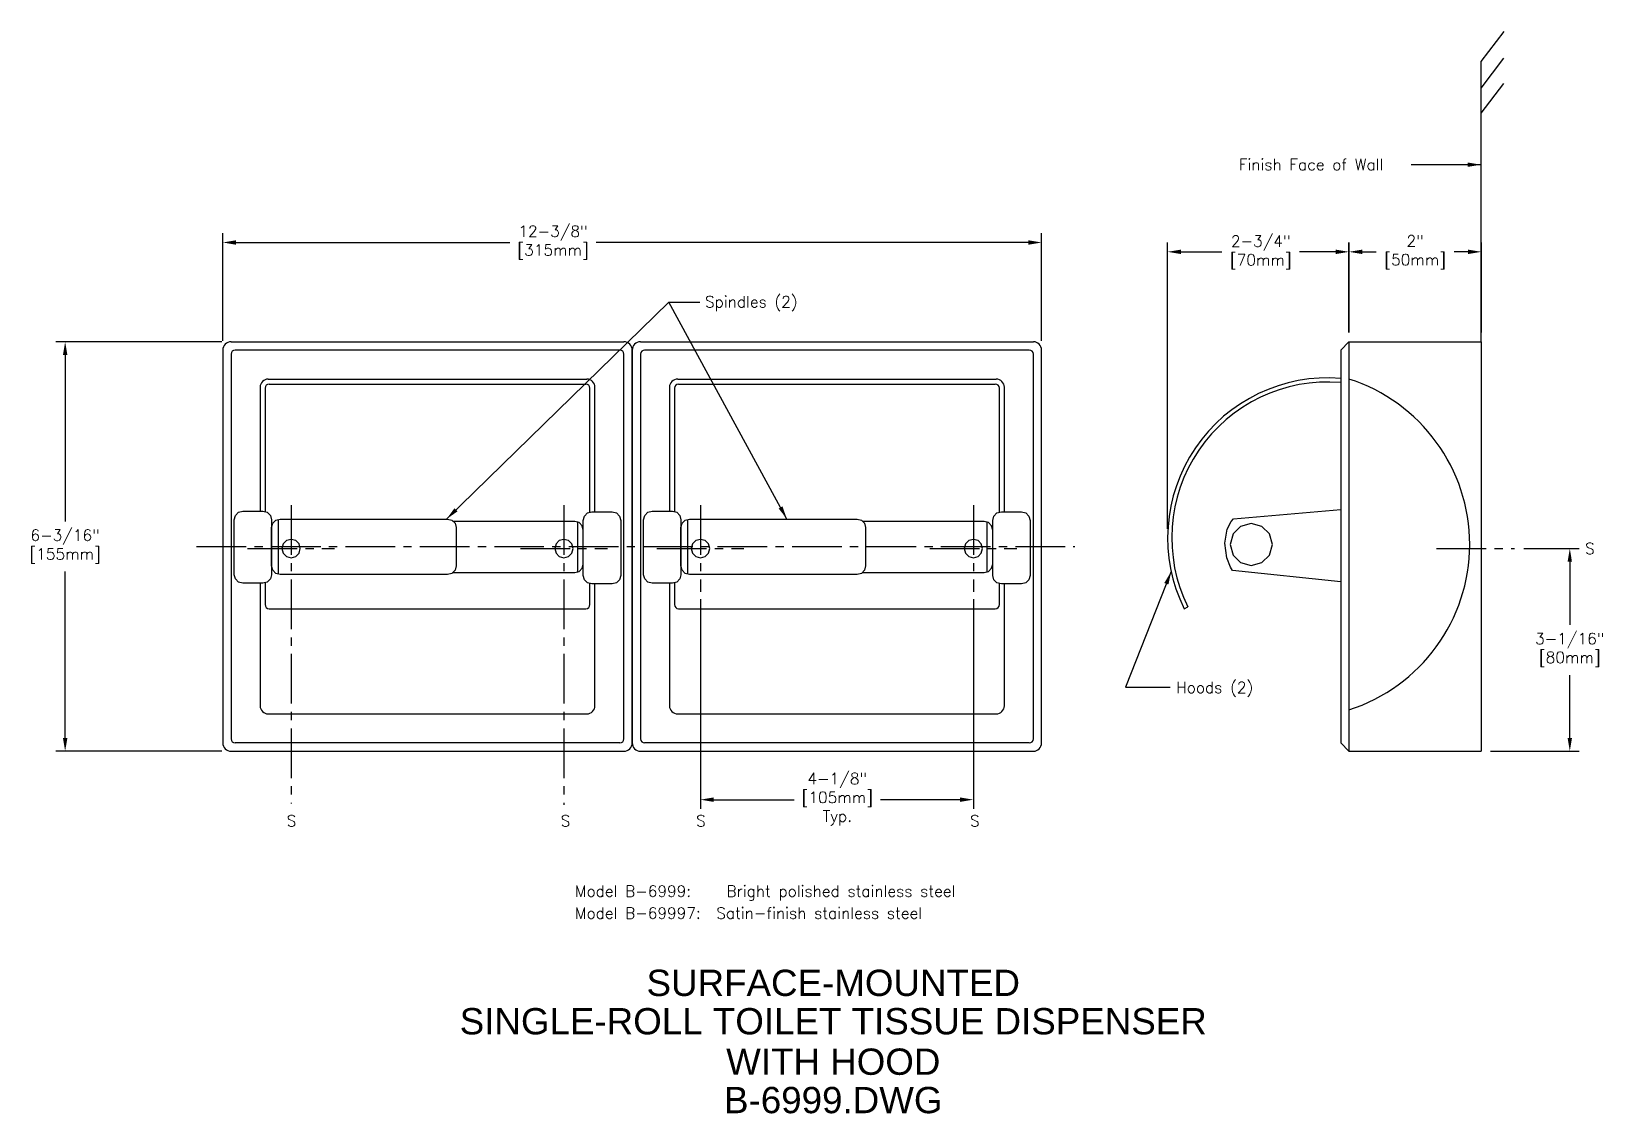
# Model space of a CAD drawing. Extents: x 34.2 to 58, y 1 to 17.3.
import ezdxf
from ezdxf.enums import TextEntityAlignment as Align

# ---------------------------------------------------------------- set-up
doc = ezdxf.new("R2010")
doc.units = 0
doc.header["$MEASUREMENT"] = 0
doc.header["$PDMODE"] = 35
doc.header["$PDSIZE"] = 0.000315
doc.linetypes.add('CENTER2', pattern=[1.125, 0.75, -0.125, 0.125, -0.125])
doc.layers.get('0').update_dxf_attribs({"linetype": 'CONTINUOUS'})
doc.layers.get('DEFPOINTS').update_dxf_attribs({"linetype": 'CONTINUOUS'})
for name, color, linetype in [('DETAIL', 4, 'CONTINUOUS'), ('DIM', 1, 'CONTINUOUS'), ('TEXT', 2, 'CONTINUOUS')]:
    doc.layers.add(name, color=color, linetype=linetype)
doc.styles.add('ARIAL_5', font='ARIAL.TTF', dxfattribs={"height": 5})
doc.styles.add('DIM_S_5', font='simplex.shx', dxfattribs={"height": 0.17})
doc.dimstyles.new('DIM_S_7', dxfattribs={"dimtxt": 0.12, "dimasz": 0.2, "dimexe": 0.14, "dimexo": 0.14, "dimgap": 0.09375, "dimtad": 1, "dimtih": 1, "dimtoh": 1, "dimdec": 4, "dimrnd": 0.0625, "dimzin": 0, "dimtxsty": 'DIM_S_5', "dimcen": 0.09375, "dimaunit": 1, "dimazin": 3, "dimtfac": 1, "dimtdec": 4, "dimtofl": 0, "dimtmove": 0, "dimatfit": 3, "dimtolj": 1, "dimtzin": 0})

# ---------------------------------------------------------------- blocks, each defined once
blk = doc.blocks.new('TBLK_TX')
blk = doc.blocks.new('*D2')
at = {"color": 0, "linetype": 'BYBLOCK'}
for p, q in [((30.004, 10.443), (30.004, 14.768)), ((32.745, 13.408), (32.745, 14.768)), ((30.204, 14.628), (30.824, 14.628)), ((32.545, 14.628), (31.999, 14.628))]:
    blk.add_line(p, q, dxfattribs=at)
for points in [[(30.204, 14.661), (30.204, 14.594), (30.004, 14.628)], [(32.545, 14.661), (32.545, 14.594), (32.745, 14.628)]]:
    blk.add_solid(points, dxfattribs=at)
at = {"layer": 'DEFPOINTS', "color": 0, "linetype": 'BYBLOCK'}
for p in [(32.745, 14.628), (32.745, 13.268), (30.004, 10.303)]:
    blk.add_point(p, dxfattribs=at)
at = {"color": 0, "linetype": 'BYBLOCK', "insert": (31.412, 14.619), "char_height": 0.17, "attachment_point": 5, "style": 'DIM_S_5'}
blk.add_mtext('\\A1;2-3/4"\\P[70mm]', dxfattribs=at)
blk = doc.blocks.new('*D3')
at = {"color": 0, "linetype": 'BYBLOCK'}
for p, q in [((54.149, 12.797), (54.149, 14.157)), ((54.349, 14.017), (54.561, 14.017)), ((55.949, 14.017), (55.736, 14.017)), ((56.149, 12.797), (56.149, 14.157))]:
    blk.add_line(p, q, dxfattribs=at)
for points in [[(54.349, 14.05), (54.349, 13.983), (54.149, 14.017)], [(55.949, 14.05), (55.949, 13.983), (56.149, 14.017)]]:
    blk.add_solid(points, dxfattribs=at)
at = {"layer": 'DEFPOINTS', "color": 0, "linetype": 'BYBLOCK'}
for p in [(56.149, 14.017), (54.149, 12.657), (56.149, 12.657)]:
    blk.add_point(p, dxfattribs=at)
at = {"color": 0, "linetype": 'BYBLOCK', "insert": (55.149, 14.011), "char_height": 0.17, "attachment_point": 5, "style": 'DIM_S_5'}
blk.add_mtext('\\A1;2"\\P[50mm]', dxfattribs=at)
blk = doc.blocks.new('*D4')
at = {"color": 0, "linetype": 'BYBLOCK'}
for p, q in [((37.127, 12.672), (37.127, 14.298)), ((49.503, 12.672), (49.503, 14.298)), ((37.327, 14.158), (41.466, 14.158)), ((49.303, 14.158), (42.771, 14.158))]:
    blk.add_line(p, q, dxfattribs=at)
for points in [[(37.327, 14.191), (37.327, 14.124), (37.127, 14.158)], [(49.303, 14.191), (49.303, 14.124), (49.503, 14.158)]]:
    blk.add_solid(points, dxfattribs=at)
at = {"layer": 'DEFPOINTS', "color": 0, "linetype": 'BYBLOCK'}
for p in [(49.503, 14.158), (37.127, 12.532), (49.503, 12.532)]:
    blk.add_point(p, dxfattribs=at)
at = {"color": 0, "linetype": 'BYBLOCK', "insert": (42.119, 14.157), "char_height": 0.17, "attachment_point": 5, "style": 'DIM_S_5'}
blk.add_mtext('\\A1;12-3/8"\\P[315mm]', dxfattribs=at)
blk = doc.blocks.new('*D5')
at = {"color": 0, "linetype": 'BYBLOCK'}
for p, q in [((44.346, 8.766), (44.346, 5.596)), ((48.471, 8.766), (48.471, 5.596)), ((44.546, 5.736), (45.763, 5.736)), ((48.271, 5.736), (47.067, 5.736))]:
    blk.add_line(p, q, dxfattribs=at)
for points in [[(44.546, 5.77), (44.546, 5.703), (44.346, 5.736)], [(48.271, 5.77), (48.271, 5.703), (48.471, 5.736)]]:
    blk.add_solid(points, dxfattribs=at)
at = {"layer": 'DEFPOINTS', "color": 0, "linetype": 'BYBLOCK'}
for p in [(44.346, 8.906), (48.471, 8.906), (48.471, 5.736)]:
    blk.add_point(p, dxfattribs=at)
at = {"color": 0, "linetype": 'BYBLOCK', "insert": (46.415, 5.743), "char_height": 0.17, "attachment_point": 5, "style": 'DIM_S_5'}
blk.add_mtext('\\A1;4-1/8"\\P[105mm]\\PTyp.', dxfattribs=at)
blk = doc.blocks.new('*D6')
at = {"color": 0, "linetype": 'BYBLOCK'}
for p, q in [((56.789, 9.532), (57.626, 9.532)), ((57.486, 9.332), (57.486, 8.381)), ((57.486, 6.669), (57.486, 7.619)), ((56.289, 6.469), (57.626, 6.469))]:
    blk.add_line(p, q, dxfattribs=at)
for points in [[(57.453, 9.332), (57.519, 9.332), (57.486, 9.532)], [(57.453, 6.669), (57.519, 6.669), (57.486, 6.469)]]:
    blk.add_solid(points, dxfattribs=at)
at = {"layer": 'DEFPOINTS', "color": 0, "linetype": 'BYBLOCK'}
for p in [(56.649, 9.532), (56.149, 6.469), (57.486, 6.469)]:
    blk.add_point(p, dxfattribs=at)
at = {"color": 0, "linetype": 'BYBLOCK', "insert": (57.486, 8), "char_height": 0.17, "attachment_point": 5, "style": 'DIM_S_5'}
blk.add_mtext('\\A1;3-1/16"\\P[80mm]', dxfattribs=at)
blk = doc.blocks.new('*D7')
at = {"color": 0, "linetype": 'BYBLOCK'}
for p, q in [((43.3, 12.657), (40.792, 12.657)), ((40.932, 12.457), (40.932, 9.941)), ((40.932, 6.669), (40.932, 9.184)), ((43.3, 6.469), (40.792, 6.469))]:
    blk.add_line(p, q, dxfattribs=at)
for points in [[(40.899, 12.457), (40.966, 12.457), (40.932, 12.657)], [(40.899, 6.669), (40.966, 6.669), (40.932, 6.469)]]:
    blk.add_solid(points, dxfattribs=at)
at = {"layer": 'DEFPOINTS', "color": 0, "linetype": 'BYBLOCK'}
for p in [(43.44, 12.657), (40.932, 6.469), (43.44, 6.469)]:
    blk.add_point(p, dxfattribs=at)
at = {"color": 0, "linetype": 'BYBLOCK', "insert": (40.932, 9.563), "char_height": 0.17, "attachment_point": 5, "style": 'DIM_S_5'}
blk.add_mtext('\\A1;\\fSimplex|b0|i0|c0|p0;6-3/16"\\P[155mm]', dxfattribs=at)

msp = doc.modelspace()

# ---------------------------------------------------------------- linework, layer by layer
at = {"layer": 'DETAIL', "linetype": 'CONTINUOUS'}
for p, q in [((56.14851, 16.89368), (56.49278, 17.34793)), ((56.14851, 16.49241), (56.49071, 16.94393)), ((56.14851, 12.6566), (56.14851, 16.89368)), ((56.14851, 16.10995), (56.49071, 16.56147)), ((37.25246, 12.6566), (43.19011, 12.6566)), ((43.44011, 12.6566), (49.37777, 12.6566)), ((54.14851, 12.6566), (54.02351, 12.5316)), ((54.14851, 12.6566), (54.14851, 6.4691)), ((54.14851, 12.6566), (56.14851, 12.6566)), ((56.14851, 12.6566), (56.14851, 6.4691)), ((37.12746, 12.5316), (37.12746, 6.5941)), ((37.25246, 12.4691), (37.25246, 6.6566)), ((43.12761, 12.5316), (37.31496, 12.5316)), ((43.19011, 6.6566), (43.19011, 12.4691)), ((43.31511, 12.5316), (43.31511, 6.5941)), ((43.31511, 6.5941), (43.31511, 12.5316)), ((43.44011, 12.4691), (43.44011, 6.6566)), ((49.31527, 12.5316), (43.50261, 12.5316)), ((49.37777, 6.6566), (49.37777, 12.4691)), ((49.50277, 6.5941), (49.50277, 12.5316)), ((54.02351, 12.5316), (54.02351, 6.5941)), ((37.68996, 11.9691), (37.68996, 10.09737)), ((37.7662, 11.95535), (37.7662, 10.08926)), ((37.81496, 12.0941), (42.62761, 12.0941)), ((37.8287, 12.01785), (42.61387, 12.01785)), ((42.67637, 10.07881), (42.67637, 11.95535)), ((42.75261, 10.08692), (42.75261, 11.9691)), ((43.87761, 11.9691), (43.87761, 10.09737)), ((43.95386, 11.95535), (43.95386, 10.08926)), ((44.00261, 12.0941), (48.81527, 12.0941)), ((44.01636, 12.01785), (48.80153, 12.01785)), ((48.86403, 10.07881), (48.86403, 11.95535)), ((48.94027, 10.08692), (48.94027, 11.9691)), ((37.68996, 9.00758), (37.68996, 7.1566)), ((37.7662, 9.01568), (37.7662, 8.68527)), ((42.67637, 8.68527), (42.67637, 9.00524)), ((42.75261, 7.1566), (42.75261, 8.99713)), ((43.87761, 9.00758), (43.87761, 7.1566)), ((43.95386, 9.01568), (43.95386, 8.68527)), ((48.86403, 8.68527), (48.86403, 9.00524)), ((48.94027, 7.1566), (48.94027, 8.99713)), ((37.8287, 8.62277), (42.61387, 8.62277)), ((44.01636, 8.62277), (48.80153, 8.62277)), ((51.65709, 8.62277), (51.71314, 8.6504)), ((37.81496, 7.0316), (42.62761, 7.0316)), ((44.00261, 7.0316), (48.81527, 7.0316)), ((37.25246, 6.4691), (43.19011, 6.4691)), ((43.12761, 6.5941), (37.31496, 6.5941)), ((43.44011, 6.4691), (49.37777, 6.4691)), ((49.31527, 6.5941), (43.50261, 6.5941)), ((54.14851, 6.4691), (54.02351, 6.5941)), ((54.14851, 6.4691), (56.14851, 6.4691))]:
    msp.add_line(p, q, dxfattribs=at)
at = {"layer": 'DETAIL', "linetype": 'CENTER2'}
for p, q in [((38.15879, 10.18817), (38.15879, 5.67905)), ((42.28379, 10.18817), (42.28379, 5.65942)), ((44.34644, 10.18817), (44.34644, 8.87513)), ((48.47144, 10.18817), (48.47144, 8.87513)), ((36.73157, 9.56285), (50.00277, 9.56285)), ((37.50132, 9.53159), (38.81627, 9.53159)), ((41.62632, 9.53159), (42.94127, 9.53159)), ((43.68898, 9.53159), (45.00393, 9.53159)), ((47.81398, 9.53159), (49.12893, 9.53159)), ((55.47242, 9.5316), (56.64851, 9.5316))]:
    msp.add_line(p, q, dxfattribs=at)
at = {"layer": 'DETAIL', "linetype": 'CONTINUOUS'}
for points in [[(37.43018, 9.00758), (37.36435, 9.02525), (37.31758, 9.07169), (37.29978, 9.13703), (37.29978, 9.96784), (37.31758, 10.03321), (37.36435, 10.07968), (37.43018, 10.09737), (37.73416, 10.09737), (37.79998, 10.07968), (37.84675, 10.03321), (37.86455, 9.96784), (37.86455, 9.13703), (37.84675, 9.07169), (37.79998, 9.02525), (37.73416, 9.00758)], [(37.99495, 9.13935), (37.92912, 9.15702), (37.88235, 9.20344), (37.86455, 9.26875), (37.86455, 9.84769), (37.88235, 9.91302), (37.92912, 9.95948), (37.99495, 9.97717), (40.52539, 9.97717), (40.59122, 9.95948), (40.63801, 9.91302), (40.65581, 9.84769), (40.65581, 9.26875), (40.63801, 9.20344), (40.59122, 9.15702), (40.52539, 9.13935)], [(42.70652, 8.99713), (42.64074, 9.01481), (42.59396, 9.06127), (42.57615, 9.12658), (42.57615, 9.95744), (42.59396, 10.02278), (42.64074, 10.06923), (42.70652, 10.08692), (43.01051, 10.08692), (43.07633, 10.06923), (43.1231, 10.02278), (43.1409, 9.95744), (43.1409, 9.12658), (43.1231, 9.06127), (43.07633, 9.01481), (43.01051, 8.99713)], [(43.61784, 9.00758), (43.55201, 9.02525), (43.50524, 9.07169), (43.48744, 9.13703), (43.48744, 9.96784), (43.50524, 10.03321), (43.55201, 10.07968), (43.61784, 10.09737), (43.92182, 10.09737), (43.98764, 10.07968), (44.03441, 10.03321), (44.05221, 9.96784), (44.05221, 9.13703), (44.03441, 9.07169), (43.98764, 9.02525), (43.92182, 9.00758)], [(44.18261, 9.13935), (44.11678, 9.15702), (44.07001, 9.20344), (44.05221, 9.26875), (44.05221, 9.84769), (44.07001, 9.91302), (44.11678, 9.95948), (44.18261, 9.97717), (46.71305, 9.97717), (46.77888, 9.95948), (46.82566, 9.91302), (46.84347, 9.84769), (46.84347, 9.26875), (46.82566, 9.20344), (46.77888, 9.15702), (46.71305, 9.13935)], [(48.89418, 8.99713), (48.8284, 9.01481), (48.78162, 9.06127), (48.76381, 9.12658), (48.76381, 9.95744), (48.78162, 10.02278), (48.8284, 10.06923), (48.89418, 10.08692), (49.19817, 10.08692), (49.26399, 10.06923), (49.31076, 10.02278), (49.32856, 9.95744), (49.32856, 9.12658), (49.31076, 9.06127), (49.26399, 9.01481), (49.19817, 8.99713)], [(38.08845, 9.65141), (38.03847, 9.60163), (38.01944, 9.5316), (38.03847, 9.46159), (38.08845, 9.41184), (38.15879, 9.39292), (38.22913, 9.41184), (38.27912, 9.46159), (38.29814, 9.5316), (38.27912, 9.60163), (38.22913, 9.65141), (38.15879, 9.67035)], [(42.21345, 9.65141), (42.16347, 9.60163), (42.14444, 9.5316), (42.16347, 9.46159), (42.21345, 9.41184), (42.28379, 9.39292), (42.35413, 9.41184), (42.40412, 9.46159), (42.42314, 9.5316), (42.40412, 9.60163), (42.35413, 9.65141), (42.28379, 9.67035)], [(44.27611, 9.65141), (44.22613, 9.60163), (44.2071, 9.5316), (44.22613, 9.46159), (44.27611, 9.41184), (44.34644, 9.39292), (44.41679, 9.41184), (44.46678, 9.46159), (44.4858, 9.5316), (44.46678, 9.60163), (44.41679, 9.65141), (44.34644, 9.67035)], [(48.40111, 9.65141), (48.35113, 9.60163), (48.3321, 9.5316), (48.35113, 9.46159), (48.40111, 9.41184), (48.47144, 9.39292), (48.54179, 9.41184), (48.59178, 9.46159), (48.6108, 9.5316), (48.59178, 9.60163), (48.54179, 9.65141), (48.47144, 9.67035)]]:
    msp.add_lwpolyline(points, close=True, dxfattribs=at)
for points in [[(54.02351, 9.0311), (52.38786, 9.20171), (52.35884, 9.2515), (52.3044, 9.39287), (52.27352, 9.61382), (52.30513, 9.82305), (52.36675, 9.9426), (52.4024, 9.98311), (54.02351, 10.12089)], [(37.96445, 9.96897), (37.96513, 9.14735)], [(42.44575, 9.16876), (42.51157, 9.18645), (42.55835, 9.23291), (42.57615, 9.29823), (42.57615, 9.81152), (42.55835, 9.87685), (42.51157, 9.92331), (42.44575, 9.94099), (40.60984, 9.94099)], [(42.48699, 9.92992), (42.48766, 9.18002)], [(44.15211, 9.96897), (44.15279, 9.14735)], [(48.63341, 9.16876), (48.69923, 9.18645), (48.74601, 9.23291), (48.76381, 9.29823), (48.76381, 9.81152), (48.74601, 9.87685), (48.69923, 9.92331), (48.63341, 9.94099), (46.7975, 9.94099)], [(48.67465, 9.92992), (48.67532, 9.18002)], [(52.67159, 9.90912), (52.51054, 9.86585), (52.39605, 9.75219), (52.35247, 9.5923)], [(52.99068, 9.5923), (52.94713, 9.75219), (52.83267, 9.86585), (52.67159, 9.90912)], [(52.35247, 9.5923), (52.39605, 9.4324), (52.51054, 9.31874), (52.67159, 9.27548)], [(52.67159, 9.27548), (52.83267, 9.31874), (52.94713, 9.4324), (52.99068, 9.5923)], [(40.60305, 9.16876), (42.44575, 9.16876)], [(46.79071, 9.16876), (48.63341, 9.16876)]]:
    msp.add_lwpolyline(points, dxfattribs=at)
for centre, radius, start, end in [((37.25246, 12.5316), 0.125, 90, 180), ((43.19011, 12.5316), 0.125, 0, 90), ((43.44011, 12.5316), 0.125, 90, 180), ((49.37777, 12.5316), 0.125, 0, 90), ((37.31496, 12.4691), 0.0625, 90, 180), ((43.12761, 12.4691), 0.0625, 0, 90), ((43.50261, 12.4691), 0.0625, 90, 180), ((49.31527, 12.4691), 0.0625, 0, 90), ((53.82685, 9.69243), 2.4191, 85.336893, 206.242718), ((37.81496, 11.9691), 0.125, 90, 180), ((37.8287, 11.95535), 0.0625, 90, 180), ((42.61387, 11.95535), 0.0625, 0, 90), ((42.62761, 11.9691), 0.125, 0, 90), ((44.00261, 11.9691), 0.125, 90, 180), ((44.01636, 11.95535), 0.0625, 90, 180), ((48.80153, 11.95535), 0.0625, 0, 90), ((48.81527, 11.9691), 0.125, 0, 90), ((53.82685, 9.69243), 2.3566, 85.336893, 206.242718), ((53.34843, 9.59405), 2.62491, 287.746447, 72.253553), ((37.8287, 8.68527), 0.0625, 180, 270), ((42.61387, 8.68527), 0.0625, 270, 0), ((44.01636, 8.68527), 0.0625, 180, 270), ((48.80153, 8.68527), 0.0625, 270, 0), ((37.81496, 7.1566), 0.125, 180, 270), ((42.62761, 7.1566), 0.125, 270, 0), ((44.00261, 7.1566), 0.125, 180, 270), ((48.81527, 7.1566), 0.125, 270, 0), ((37.31496, 6.6566), 0.0625, 180, 270), ((43.12761, 6.6566), 0.0625, 270, 0), ((43.50261, 6.6566), 0.0625, 180, 270), ((49.31527, 6.6566), 0.0625, 270, 0), ((37.25246, 6.5941), 0.125, 180, 270), ((43.19011, 6.5941), 0.125, 270, 0), ((43.44011, 6.5941), 0.125, 180, 270), ((49.37777, 6.5941), 0.125, 270, 0)]:
    msp.add_arc(centre, radius, start, end, dxfattribs=at)

# ---------------------------------------------------------------- block references
at = {"layer": 'TEXT', "linetype": 'CONTINUOUS'}
ref = msp.add_blockref('TBLK_TX', (46.35387, 2.7691), dxfattribs=dict(at, xscale=0.07949760000000002, yscale=0.07949760000000002, zscale=0.07949760000000002))
ref.add_attrib('TITLE', 'SURFACE-MOUNTED', dxfattribs={"layer": '0', "height": 0.397488, "style": 'ARIAL_5'}).set_placement((46.35387, 2.7691), align=Align.CENTER)
ref.add_attrib('DWG_NAME', 'SINGLE-ROLL TOILET TISSUE DISPENSER', dxfattribs={"layer": '0', "height": 0.397488, "style": 'ARIAL_5'}).set_placement((46.35387, 2.18896), align=Align.CENTER)
ref = msp.add_blockref('TBLK_TX', (46.35387, 1.57757), dxfattribs=dict(at, xscale=0.07949760000000002, yscale=0.07949760000000002, zscale=0.07949760000000002))
ref.add_attrib('TITLE', 'WITH HOOD', dxfattribs={"layer": '0', "height": 0.397488, "style": 'ARIAL_5'}).set_placement((46.35387, 1.57757), align=Align.CENTER)
ref.add_attrib('DWG_NAME', 'B-6999.DWG', dxfattribs={"layer": '0', "height": 0.397488, "style": 'ARIAL_5'}).set_placement((46.35387, 0.99743), align=Align.CENTER)

# ---------------------------------------------------------------- texts
at = {"layer": 'DIM', "linetype": 'CONTINUOUS', "style": 'DIM_S_5'}
for s, p in [('Finish Face of Wall', (52.48234, 15.25016)), ('Spindles (2)', (44.4161, 13.17706)), ('S', (57.71777, 9.44671)), ('Hoods (2)', (51.53606, 7.34779)), ('S', (38.09348, 5.33248)), ('S', (42.23363, 5.33248)), ('S', (44.28114, 5.33248)), ('S', (48.42129, 5.33248)), ('Model B-6999:   Bright polished stainless steel', (42.45036, 4.26778)), ('Model B-69997:  Satin-finish stainless steel', (42.45036, 3.9367))]:
    msp.add_text(s, height=0.17, dxfattribs=at).set_placement(p)

# ---------------------------------------------------------------- dimensions: what is measured, and where the dimension line sits
at = {"layer": 'DIM', "linetype": 'CONTINUOUS'}
for base, p1, p2, text, picture, middle in [((49.50277, 14.15764), (37.12746, 12.5316), (49.50277, 12.5316), '12-3/8"\\P[315mm]', '*D4', (42.11869, 14.15741)), ((56.14851, 14.01668), (54.14851, 12.6566), (56.14851, 12.6566), '2"\\P[50mm]', '*D3', (55.14851, 14.01131)), ((48.47144, 5.73646), (44.34644, 8.90638), (48.47144, 8.90638), '4-1/8"\\P[105mm]\\PTyp.', '*D5', (46.41513, 5.7432))]:
    dim = msp.add_linear_dim(base=base, p1=p1, p2=p2, text=text, dimstyle='DIM_S_7', override={"dimpost": '\\X'}, dxfattribs=at)
    dim.commit()
    dim.dimension.update_dxf_attribs({"geometry": picture, "text_midpoint": middle, "dimtype": 160})
dim = msp.add_linear_dim(base=(54.14851, 14.01668), p1=(51.40775, 9.69243), p2=(54.14851, 12.6566), text='2-3/4"\\P[70mm]', dimstyle='DIM_S_7', override={"dimpost": '\\X'}, dxfattribs=at)
dim.commit()
dim.dimension.update_dxf_attribs({"geometry": '*D2', "text_midpoint": (52.81501, 14.00794), "dimtype": 160, "insert": (21.40343, -0.61105)})
dim = msp.add_linear_dim(base=(34.74466, 6.4691), p1=(37.25246, 12.6566), p2=(37.25246, 6.4691), angle=90, text='\\fSimplex|b0|i0|c0|p0;6-3/16"\\P[155mm]', dimstyle='DIM_S_7', override={"dimpost": '\\X'}, dxfattribs=at)
dim.commit()
dim.dimension.update_dxf_attribs({"geometry": '*D7', "text_midpoint": (34.74466, 9.56285), "insert": (-6.18766, 0)})
dim = msp.add_linear_dim(base=(57.48596, 6.4691), p1=(56.64851, 9.5316), p2=(56.14851, 6.4691), angle=90, text='3-1/16"\\P[80mm]', dimstyle='DIM_S_7', override={"dimpost": '\\X'}, dxfattribs=at)
dim.commit()
dim.dimension.update_dxf_attribs({"geometry": '*D6', "text_midpoint": (57.48596, 8.00035)})

# ---------------------------------------------------------------- leaders
for points in [[(56.1423, 15.33377), (55.08804, 15.33377)], [(40.50854, 9.97768), (43.86629, 13.25558), (44.33756, 13.25558)], [(45.65317, 9.97768), (43.86629, 13.25558)], [(51.46203, 9.18538), (50.76967, 7.43697), (51.44381, 7.43697)]]:
    msp.add_leader(points, dimstyle='DIM_S_7', dxfattribs=at)

doc.saveas('drawing.dxf')
